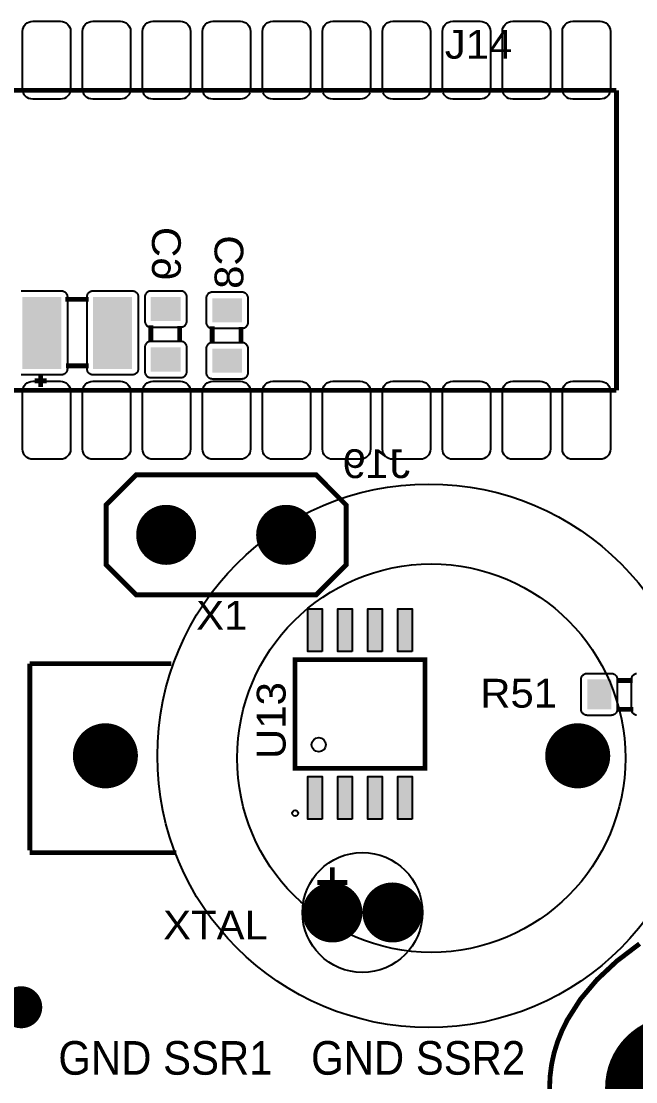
# Model space of a CAD drawing. Header units: inches. Extents: x 18.7 to 39.4, y 4.3 to 20.5.
# Drawn here: x 25.442 to 26.794, y 9.195 to 11.527 of the extents above; entities that cross this region are included whole.
import ezdxf

# ---------------------------------------------------------------- set-up
doc = ezdxf.new("R2010")
doc.units = ezdxf.units.IN
doc.header["$MEASUREMENT"] = 0
doc.styles.get("Standard").update_dxf_attribs({"font": 'arial.ttf'})

# ---------------------------------------------------------------- blocks, each defined once
blk = doc.blocks.new('RPAD')
blk.add_trace([(-0.5, -0.5), (-0.5, 0.5), (0.5, -0.5), (0.5, 0.5)])
blk = doc.blocks.new('EPAD')
at = {"const_width": 0.5}
blk.add_lwpolyline([(-0.25, 0, 1), (0.25, 0, 1)], format="xyb", close=True, dxfattribs=at)
blk = doc.blocks.new('NextionControlV4')
for points in [[(43.5785, 14.3414), (43.5325, 14.3414), (43.529, 14.3418), (43.5258, 14.3428), (43.5229, 14.3443), (43.5204, 14.3464), (43.5183, 14.3489), (43.5168, 14.3518), (43.5158, 14.355), (43.5155, 14.3584), (43.5155, 14.4544), (43.5158, 14.4579), (43.5168, 14.4611), (43.5183, 14.464), (43.5204, 14.4665), (43.5229, 14.4686), (43.5258, 14.4701), (43.529, 14.4711), (43.5325, 14.4714), (43.5785, 14.4714), (43.5819, 14.4711), (43.5851, 14.4701), (43.588, 14.4686), (43.5905, 14.4665), (43.5926, 14.464), (43.5941, 14.4611), (43.5951, 14.4579), (43.5955, 14.4544), (43.5955, 14.3584), (43.5951, 14.355), (43.5941, 14.3518), (43.5926, 14.3489), (43.5905, 14.3464), (43.588, 14.3443), (43.5851, 14.3428), (43.5819, 14.3418), (43.5785, 14.3414)], [(43.6785, 14.3414), (43.6325, 14.3414), (43.629, 14.3418), (43.6258, 14.3428), (43.6229, 14.3443), (43.6204, 14.3464), (43.6183, 14.3489), (43.6168, 14.3518), (43.6158, 14.355), (43.6155, 14.3584), (43.6155, 14.4544), (43.6158, 14.4579), (43.6168, 14.4611), (43.6183, 14.464), (43.6204, 14.4665), (43.6229, 14.4686), (43.6258, 14.4701), (43.629, 14.4711), (43.6325, 14.4714), (43.6785, 14.4714), (43.6819, 14.4711), (43.6851, 14.4701), (43.688, 14.4686), (43.6905, 14.4665), (43.6926, 14.464), (43.6941, 14.4611), (43.6951, 14.4579), (43.6955, 14.4544), (43.6955, 14.3584), (43.6951, 14.355), (43.6941, 14.3518), (43.6926, 14.3489), (43.6905, 14.3464), (43.688, 14.3443), (43.6851, 14.3428), (43.6819, 14.3418), (43.6785, 14.3414)], [(43.7785, 14.3414), (43.7325, 14.3414), (43.729, 14.3418), (43.7258, 14.3428), (43.7229, 14.3443), (43.7204, 14.3464), (43.7183, 14.3489), (43.7168, 14.3518), (43.7158, 14.355), (43.7155, 14.3584), (43.7155, 14.4544), (43.7158, 14.4579), (43.7168, 14.4611), (43.7183, 14.464), (43.7204, 14.4665), (43.7229, 14.4686), (43.7258, 14.4701), (43.729, 14.4711), (43.7325, 14.4714), (43.7785, 14.4714), (43.7819, 14.4711), (43.7851, 14.4701), (43.788, 14.4686), (43.7905, 14.4665), (43.7926, 14.464), (43.7941, 14.4611), (43.7951, 14.4579), (43.7955, 14.4544), (43.7955, 14.3584), (43.7951, 14.355), (43.7941, 14.3518), (43.7926, 14.3489), (43.7905, 14.3464), (43.788, 14.3443), (43.7851, 14.3428), (43.7819, 14.3418), (43.7785, 14.3414)], [(43.8785, 14.3414), (43.8325, 14.3414), (43.829, 14.3418), (43.8258, 14.3428), (43.8229, 14.3443), (43.8204, 14.3464), (43.8183, 14.3489), (43.8168, 14.3518), (43.8158, 14.355), (43.8155, 14.3584), (43.8155, 14.4544), (43.8158, 14.4579), (43.8168, 14.4611), (43.8183, 14.464), (43.8204, 14.4665), (43.8229, 14.4686), (43.8258, 14.4701), (43.829, 14.4711), (43.8325, 14.4714), (43.8785, 14.4714), (43.8819, 14.4711), (43.8851, 14.4701), (43.888, 14.4686), (43.8905, 14.4665), (43.8926, 14.464), (43.8941, 14.4611), (43.8951, 14.4579), (43.8955, 14.4544), (43.8955, 14.3584), (43.8951, 14.355), (43.8941, 14.3518), (43.8926, 14.3489), (43.8905, 14.3464), (43.888, 14.3443), (43.8851, 14.3428), (43.8819, 14.3418), (43.8785, 14.3414)], [(43.9785, 14.3414), (43.9325, 14.3414), (43.929, 14.3418), (43.9258, 14.3428), (43.9229, 14.3443), (43.9204, 14.3464), (43.9183, 14.3489), (43.9168, 14.3518), (43.9158, 14.355), (43.9155, 14.3584), (43.9155, 14.4544), (43.9158, 14.4579), (43.9168, 14.4611), (43.9183, 14.464), (43.9204, 14.4665), (43.9229, 14.4686), (43.9258, 14.4701), (43.929, 14.4711), (43.9325, 14.4714), (43.9785, 14.4714), (43.9819, 14.4711), (43.9851, 14.4701), (43.988, 14.4686), (43.9905, 14.4665), (43.9926, 14.464), (43.9941, 14.4611), (43.9951, 14.4579), (43.9955, 14.4544), (43.9955, 14.3584), (43.9951, 14.355), (43.9941, 14.3518), (43.9926, 14.3489), (43.9905, 14.3464), (43.988, 14.3443), (43.9851, 14.3428), (43.9819, 14.3418), (43.9785, 14.3414)], [(44.0785, 14.3414), (44.0325, 14.3414), (44.029, 14.3418), (44.0258, 14.3428), (44.0229, 14.3443), (44.0204, 14.3464), (44.0183, 14.3489), (44.0168, 14.3518), (44.0158, 14.355), (44.0155, 14.3584), (44.0155, 14.4544), (44.0158, 14.4579), (44.0168, 14.4611), (44.0183, 14.464), (44.0204, 14.4665), (44.0229, 14.4686), (44.0258, 14.4701), (44.029, 14.4711), (44.0325, 14.4714), (44.0785, 14.4714), (44.0819, 14.4711), (44.0851, 14.4701), (44.088, 14.4686), (44.0905, 14.4665), (44.0926, 14.464), (44.0941, 14.4611), (44.0951, 14.4579), (44.0955, 14.4544), (44.0955, 14.3584), (44.0951, 14.355), (44.0941, 14.3518), (44.0926, 14.3489), (44.0905, 14.3464), (44.088, 14.3443), (44.0851, 14.3428), (44.0819, 14.3418), (44.0785, 14.3414)], [(44.1785, 14.3414), (44.1325, 14.3414), (44.129, 14.3418), (44.1258, 14.3428), (44.1229, 14.3443), (44.1204, 14.3464), (44.1183, 14.3489), (44.1168, 14.3518), (44.1158, 14.355), (44.1155, 14.3584), (44.1155, 14.4544), (44.1158, 14.4579), (44.1168, 14.4611), (44.1183, 14.464), (44.1204, 14.4665), (44.1229, 14.4686), (44.1258, 14.4701), (44.129, 14.4711), (44.1325, 14.4714), (44.1785, 14.4714), (44.1819, 14.4711), (44.1851, 14.4701), (44.188, 14.4686), (44.1905, 14.4665), (44.1926, 14.464), (44.1941, 14.4611), (44.1951, 14.4579), (44.1955, 14.4544), (44.1955, 14.3584), (44.1951, 14.355), (44.1941, 14.3518), (44.1926, 14.3489), (44.1905, 14.3464), (44.188, 14.3443), (44.1851, 14.3428), (44.1819, 14.3418), (44.1785, 14.3414)], [(44.2785, 14.3414), (44.2325, 14.3414), (44.229, 14.3418), (44.2258, 14.3428), (44.2229, 14.3443), (44.2204, 14.3464), (44.2183, 14.3489), (44.2168, 14.3518), (44.2158, 14.355), (44.2155, 14.3584), (44.2155, 14.4544), (44.2158, 14.4579), (44.2168, 14.4611), (44.2183, 14.464), (44.2204, 14.4665), (44.2229, 14.4686), (44.2258, 14.4701), (44.229, 14.4711), (44.2325, 14.4714), (44.2785, 14.4714), (44.2819, 14.4711), (44.2851, 14.4701), (44.288, 14.4686), (44.2905, 14.4665), (44.2926, 14.464), (44.2941, 14.4611), (44.2951, 14.4579), (44.2955, 14.4544), (44.2955, 14.3584), (44.2951, 14.355), (44.2941, 14.3518), (44.2926, 14.3489), (44.2905, 14.3464), (44.288, 14.3443), (44.2851, 14.3428), (44.2819, 14.3418), (44.2785, 14.3414)], [(44.3785, 14.3414), (44.3325, 14.3414), (44.329, 14.3418), (44.3258, 14.3428), (44.3229, 14.3443), (44.3204, 14.3464), (44.3183, 14.3489), (44.3168, 14.3518), (44.3158, 14.355), (44.3155, 14.3584), (44.3155, 14.4544), (44.3158, 14.4579), (44.3168, 14.4611), (44.3183, 14.464), (44.3204, 14.4665), (44.3229, 14.4686), (44.3258, 14.4701), (44.329, 14.4711), (44.3325, 14.4714), (44.3785, 14.4714), (44.3819, 14.4711), (44.3851, 14.4701), (44.388, 14.4686), (44.3905, 14.4665), (44.3926, 14.464), (44.3941, 14.4611), (44.3951, 14.4579), (44.3955, 14.4544), (44.3955, 14.3584), (44.3951, 14.355), (44.3941, 14.3518), (44.3926, 14.3489), (44.3905, 14.3464), (44.388, 14.3443), (44.3851, 14.3428), (44.3819, 14.3418), (44.3785, 14.3414)], [(44.4785, 14.3414), (44.4325, 14.3414), (44.429, 14.3418), (44.4258, 14.3428), (44.4229, 14.3443), (44.4204, 14.3464), (44.4183, 14.3489), (44.4168, 14.3518), (44.4158, 14.355), (44.4155, 14.3584), (44.4155, 14.4544), (44.4158, 14.4579), (44.4168, 14.4611), (44.4183, 14.464), (44.4204, 14.4665), (44.4229, 14.4686), (44.4258, 14.4701), (44.429, 14.4711), (44.4325, 14.4714), (44.4785, 14.4714), (44.4819, 14.4711), (44.4851, 14.4701), (44.488, 14.4686), (44.4905, 14.4665), (44.4926, 14.464), (44.4941, 14.4611), (44.4951, 14.4579), (44.4955, 14.4544), (44.4955, 14.3584), (44.4951, 14.355), (44.4941, 14.3518), (44.4926, 14.3489), (44.4905, 14.3464), (44.488, 14.3443), (44.4851, 14.3428), (44.4819, 14.3418), (44.4785, 14.3414)], [(43.6981, 13.8821), (43.6331, 13.8821), (43.632, 13.8822), (43.631, 13.8823), (43.6301, 13.8826), (43.6291, 13.8829), (43.6283, 13.8833), (43.6274, 13.8838), (43.6267, 13.8844), (43.626, 13.885), (43.6253, 13.8857), (43.6248, 13.8865), (43.6243, 13.8873), (43.6239, 13.8882), (43.6235, 13.8891), (43.6233, 13.8901), (43.6231, 13.8911), (43.6231, 13.8921), (43.6231, 14.0121), (43.6231, 14.0132), (43.6233, 14.0142), (43.6235, 14.0151), (43.6239, 14.016), (43.6243, 14.0169), (43.6248, 14.0177), (43.6253, 14.0185), (43.626, 14.0192), (43.6267, 14.0199), (43.6274, 14.0204), (43.6283, 14.0209), (43.6291, 14.0213), (43.6301, 14.0217), (43.631, 14.0219), (43.632, 14.0221), (43.6331, 14.0221), (43.6981, 14.0221), (43.6991, 14.0221), (43.7001, 14.0219), (43.7011, 14.0217), (43.702, 14.0213), (43.7029, 14.0209), (43.7037, 14.0204), (43.7045, 14.0199), (43.7052, 14.0192), (43.7058, 14.0185), (43.7064, 14.0177), (43.7069, 14.0169), (43.7073, 14.016), (43.7076, 14.0151), (43.7079, 14.0142), (43.708, 14.0132), (43.7081, 14.0121), (43.7081, 13.8921), (43.708, 13.8911), (43.7079, 13.8901), (43.7076, 13.8891), (43.7073, 13.8882), (43.7069, 13.8873), (43.7064, 13.8865), (43.7058, 13.8857), (43.7052, 13.885), (43.7045, 13.8844), (43.7037, 13.8838), (43.7029, 13.8833), (43.702, 13.8829), (43.7011, 13.8826), (43.7001, 13.8823), (43.6991, 13.8822), (43.6981, 13.8821)], [(43.7892, 13.9717), (43.7892, 14.0117), (43.7892, 14.0127), (43.789, 14.0138), (43.7888, 14.0147), (43.7885, 14.0156), (43.7881, 14.0165), (43.7876, 14.0173), (43.787, 14.0181), (43.7864, 14.0188), (43.7856, 14.0195), (43.7849, 14.02), (43.7841, 14.0205), (43.7832, 14.0209), (43.7823, 14.0213), (43.7813, 14.0215), (43.7803, 14.0217), (43.7792, 14.0217), (43.7292, 14.0217), (43.7282, 14.0217), (43.7272, 14.0215), (43.7262, 14.0213), (43.7253, 14.0209), (43.7244, 14.0205), (43.7236, 14.02), (43.7228, 14.0195), (43.7221, 14.0188), (43.7215, 14.0181), (43.7209, 14.0173), (43.7204, 14.0165), (43.72, 14.0156), (43.7197, 14.0147), (43.7194, 14.0138), (43.7193, 14.0127), (43.7192, 14.0117), (43.7192, 13.9717), (43.7193, 13.9707), (43.7194, 13.9697), (43.7197, 13.9687), (43.72, 13.9678), (43.7204, 13.9669), (43.7209, 13.9661), (43.7215, 13.9653), (43.7221, 13.9646), (43.7228, 13.964), (43.7236, 13.9634), (43.7244, 13.9629), (43.7253, 13.9625), (43.7262, 13.9622), (43.7272, 13.9619), (43.7282, 13.9618), (43.7292, 13.9617), (43.7792, 13.9617), (43.7803, 13.9618), (43.7813, 13.9619), (43.7823, 13.9622), (43.7832, 13.9625), (43.7841, 13.9629), (43.7849, 13.9634), (43.7856, 13.964), (43.7864, 13.9646), (43.787, 13.9653), (43.7876, 13.9661), (43.7881, 13.9669), (43.7885, 13.9678), (43.7888, 13.9687), (43.789, 13.9697), (43.7892, 13.9707), (43.7892, 13.9717)], [(43.8915, 13.9697), (43.8915, 14.0097), (43.8914, 14.0107), (43.8913, 14.0118), (43.891, 14.0127), (43.8907, 14.0136), (43.8903, 14.0145), (43.8898, 14.0153), (43.8892, 14.0161), (43.8886, 14.0168), (43.8879, 14.0175), (43.8871, 14.018), (43.8863, 14.0185), (43.8854, 14.0189), (43.8845, 14.0193), (43.8835, 14.0195), (43.8825, 14.0197), (43.8815, 14.0197), (43.8315, 14.0197), (43.8304, 14.0197), (43.8294, 14.0195), (43.8285, 14.0193), (43.8275, 14.0189), (43.8267, 14.0185), (43.8258, 14.018), (43.8251, 14.0175), (43.8244, 14.0168), (43.8237, 14.0161), (43.8232, 14.0153), (43.8227, 14.0145), (43.8222, 14.0136), (43.8219, 14.0127), (43.8217, 14.0118), (43.8215, 14.0107), (43.8215, 14.0097), (43.8215, 13.9697), (43.8215, 13.9687), (43.8217, 13.9677), (43.8219, 13.9667), (43.8222, 13.9658), (43.8227, 13.9649), (43.8232, 13.9641), (43.8237, 13.9633), (43.8244, 13.9626), (43.8251, 13.962), (43.8258, 13.9614), (43.8267, 13.9609), (43.8275, 13.9605), (43.8285, 13.9602), (43.8294, 13.9599), (43.8304, 13.9598), (43.8315, 13.9597), (43.8815, 13.9597), (43.8825, 13.9598), (43.8835, 13.9599), (43.8845, 13.9602), (43.8854, 13.9605), (43.8863, 13.9609), (43.8871, 13.9614), (43.8879, 13.962), (43.8886, 13.9626), (43.8892, 13.9633), (43.8898, 13.9641), (43.8903, 13.9649), (43.8907, 13.9658), (43.891, 13.9667), (43.8913, 13.9677), (43.8914, 13.9687), (43.8915, 13.9697)], [(43.7892, 13.8877), (43.7892, 13.9277), (43.7892, 13.9287), (43.789, 13.9298), (43.7888, 13.9307), (43.7885, 13.9316), (43.7881, 13.9325), (43.7876, 13.9333), (43.787, 13.9341), (43.7864, 13.9348), (43.7856, 13.9355), (43.7849, 13.936), (43.7841, 13.9365), (43.7832, 13.9369), (43.7823, 13.9373), (43.7813, 13.9375), (43.7803, 13.9377), (43.7792, 13.9377), (43.7292, 13.9377), (43.7282, 13.9377), (43.7272, 13.9375), (43.7262, 13.9373), (43.7253, 13.9369), (43.7244, 13.9365), (43.7236, 13.936), (43.7228, 13.9355), (43.7221, 13.9348), (43.7215, 13.9341), (43.7209, 13.9333), (43.7204, 13.9325), (43.72, 13.9316), (43.7197, 13.9307), (43.7194, 13.9298), (43.7193, 13.9287), (43.7192, 13.9277), (43.7192, 13.8877), (43.7193, 13.8867), (43.7194, 13.8857), (43.7197, 13.8847), (43.72, 13.8838), (43.7204, 13.8829), (43.7209, 13.8821), (43.7215, 13.8813), (43.7221, 13.8806), (43.7228, 13.88), (43.7236, 13.8794), (43.7244, 13.8789), (43.7253, 13.8785), (43.7262, 13.8782), (43.7272, 13.8779), (43.7282, 13.8778), (43.7292, 13.8777), (43.7792, 13.8777), (43.7803, 13.8778), (43.7813, 13.8779), (43.7823, 13.8782), (43.7832, 13.8785), (43.7841, 13.8789), (43.7849, 13.8794), (43.7856, 13.88), (43.7864, 13.8806), (43.787, 13.8813), (43.7876, 13.8821), (43.7881, 13.8829), (43.7885, 13.8838), (43.7888, 13.8847), (43.789, 13.8857), (43.7892, 13.8867), (43.7892, 13.8877)], [(43.8915, 13.8857), (43.8915, 13.9257), (43.8914, 13.9267), (43.8913, 13.9278), (43.891, 13.9287), (43.8907, 13.9296), (43.8903, 13.9305), (43.8898, 13.9313), (43.8892, 13.9321), (43.8886, 13.9328), (43.8879, 13.9335), (43.8871, 13.934), (43.8863, 13.9345), (43.8854, 13.9349), (43.8845, 13.9353), (43.8835, 13.9355), (43.8825, 13.9357), (43.8815, 13.9357), (43.8315, 13.9357), (43.8304, 13.9357), (43.8294, 13.9355), (43.8285, 13.9353), (43.8275, 13.9349), (43.8267, 13.9345), (43.8258, 13.934), (43.8251, 13.9335), (43.8244, 13.9328), (43.8237, 13.9321), (43.8232, 13.9313), (43.8227, 13.9305), (43.8222, 13.9296), (43.8219, 13.9287), (43.8217, 13.9278), (43.8215, 13.9267), (43.8215, 13.9257), (43.8215, 13.8857), (43.8215, 13.8847), (43.8217, 13.8837), (43.8219, 13.8827), (43.8222, 13.8818), (43.8227, 13.8809), (43.8232, 13.8801), (43.8237, 13.8793), (43.8244, 13.8786), (43.8251, 13.878), (43.8258, 13.8774), (43.8267, 13.8769), (43.8275, 13.8765), (43.8285, 13.8762), (43.8294, 13.8759), (43.8304, 13.8758), (43.8315, 13.8757), (43.8815, 13.8757), (43.8825, 13.8758), (43.8835, 13.8759), (43.8845, 13.8762), (43.8854, 13.8765), (43.8863, 13.8769), (43.8871, 13.8774), (43.8879, 13.878), (43.8886, 13.8786), (43.8892, 13.8793), (43.8898, 13.8801), (43.8903, 13.8809), (43.8907, 13.8818), (43.891, 13.8827), (43.8913, 13.8837), (43.8914, 13.8847), (43.8915, 13.8857)], [(43.5325, 13.8714), (43.5785, 13.8714), (43.5819, 13.8711), (43.5851, 13.8701), (43.588, 13.8686), (43.5905, 13.8665), (43.5926, 13.864), (43.5941, 13.8611), (43.5951, 13.8579), (43.5955, 13.8544), (43.5955, 13.7584), (43.5951, 13.755), (43.5941, 13.7518), (43.5926, 13.7489), (43.5905, 13.7464), (43.588, 13.7443), (43.5851, 13.7428), (43.5819, 13.7418), (43.5785, 13.7414), (43.5325, 13.7414), (43.529, 13.7418), (43.5258, 13.7428), (43.5229, 13.7443), (43.5204, 13.7464), (43.5183, 13.7489), (43.5168, 13.7518), (43.5158, 13.755), (43.5155, 13.7584), (43.5155, 13.8544), (43.5158, 13.8579), (43.5168, 13.8611), (43.5183, 13.864), (43.5204, 13.8665), (43.5229, 13.8686), (43.5258, 13.8701), (43.529, 13.8711), (43.5325, 13.8714)], [(43.6325, 13.8714), (43.6785, 13.8714), (43.6819, 13.8711), (43.6851, 13.8701), (43.688, 13.8686), (43.6905, 13.8665), (43.6926, 13.864), (43.6941, 13.8611), (43.6951, 13.8579), (43.6955, 13.8544), (43.6955, 13.7584), (43.6951, 13.755), (43.6941, 13.7518), (43.6926, 13.7489), (43.6905, 13.7464), (43.688, 13.7443), (43.6851, 13.7428), (43.6819, 13.7418), (43.6785, 13.7414), (43.6325, 13.7414), (43.629, 13.7418), (43.6258, 13.7428), (43.6229, 13.7443), (43.6204, 13.7464), (43.6183, 13.7489), (43.6168, 13.7518), (43.6158, 13.755), (43.6155, 13.7584), (43.6155, 13.8544), (43.6158, 13.8579), (43.6168, 13.8611), (43.6183, 13.864), (43.6204, 13.8665), (43.6229, 13.8686), (43.6258, 13.8701), (43.629, 13.8711), (43.6325, 13.8714)], [(43.7325, 13.8714), (43.7785, 13.8714), (43.7819, 13.8711), (43.7851, 13.8701), (43.788, 13.8686), (43.7905, 13.8665), (43.7926, 13.864), (43.7941, 13.8611), (43.7951, 13.8579), (43.7955, 13.8544), (43.7955, 13.7584), (43.7951, 13.755), (43.7941, 13.7518), (43.7926, 13.7489), (43.7905, 13.7464), (43.788, 13.7443), (43.7851, 13.7428), (43.7819, 13.7418), (43.7785, 13.7414), (43.7325, 13.7414), (43.729, 13.7418), (43.7258, 13.7428), (43.7229, 13.7443), (43.7204, 13.7464), (43.7183, 13.7489), (43.7168, 13.7518), (43.7158, 13.755), (43.7155, 13.7584), (43.7155, 13.8544), (43.7158, 13.8579), (43.7168, 13.8611), (43.7183, 13.864), (43.7204, 13.8665), (43.7229, 13.8686), (43.7258, 13.8701), (43.729, 13.8711), (43.7325, 13.8714)], [(43.8325, 13.8714), (43.8785, 13.8714), (43.8819, 13.8711), (43.8851, 13.8701), (43.888, 13.8686), (43.8905, 13.8665), (43.8926, 13.864), (43.8941, 13.8611), (43.8951, 13.8579), (43.8955, 13.8544), (43.8955, 13.7584), (43.8951, 13.755), (43.8941, 13.7518), (43.8926, 13.7489), (43.8905, 13.7464), (43.888, 13.7443), (43.8851, 13.7428), (43.8819, 13.7418), (43.8785, 13.7414), (43.8325, 13.7414), (43.829, 13.7418), (43.8258, 13.7428), (43.8229, 13.7443), (43.8204, 13.7464), (43.8183, 13.7489), (43.8168, 13.7518), (43.8158, 13.755), (43.8155, 13.7584), (43.8155, 13.8544), (43.8158, 13.8579), (43.8168, 13.8611), (43.8183, 13.864), (43.8204, 13.8665), (43.8229, 13.8686), (43.8258, 13.8701), (43.829, 13.8711), (43.8325, 13.8714)], [(43.9325, 13.8714), (43.9785, 13.8714), (43.9819, 13.8711), (43.9851, 13.8701), (43.988, 13.8686), (43.9905, 13.8665), (43.9926, 13.864), (43.9941, 13.8611), (43.9951, 13.8579), (43.9955, 13.8544), (43.9955, 13.7584), (43.9951, 13.755), (43.9941, 13.7518), (43.9926, 13.7489), (43.9905, 13.7464), (43.988, 13.7443), (43.9851, 13.7428), (43.9819, 13.7418), (43.9785, 13.7414), (43.9325, 13.7414), (43.929, 13.7418), (43.9258, 13.7428), (43.9229, 13.7443), (43.9204, 13.7464), (43.9183, 13.7489), (43.9168, 13.7518), (43.9158, 13.755), (43.9155, 13.7584), (43.9155, 13.8544), (43.9158, 13.8579), (43.9168, 13.8611), (43.9183, 13.864), (43.9204, 13.8665), (43.9229, 13.8686), (43.9258, 13.8701), (43.929, 13.8711), (43.9325, 13.8714)], [(44.0325, 13.8714), (44.0785, 13.8714), (44.0819, 13.8711), (44.0851, 13.8701), (44.088, 13.8686), (44.0905, 13.8665), (44.0926, 13.864), (44.0941, 13.8611), (44.0951, 13.8579), (44.0955, 13.8544), (44.0955, 13.7584), (44.0951, 13.755), (44.0941, 13.7518), (44.0926, 13.7489), (44.0905, 13.7464), (44.088, 13.7443), (44.0851, 13.7428), (44.0819, 13.7418), (44.0785, 13.7414), (44.0325, 13.7414), (44.029, 13.7418), (44.0258, 13.7428), (44.0229, 13.7443), (44.0204, 13.7464), (44.0183, 13.7489), (44.0168, 13.7518), (44.0158, 13.755), (44.0155, 13.7584), (44.0155, 13.8544), (44.0158, 13.8579), (44.0168, 13.8611), (44.0183, 13.864), (44.0204, 13.8665), (44.0229, 13.8686), (44.0258, 13.8701), (44.029, 13.8711), (44.0325, 13.8714)], [(44.1325, 13.8714), (44.1785, 13.8714), (44.1819, 13.8711), (44.1851, 13.8701), (44.188, 13.8686), (44.1905, 13.8665), (44.1926, 13.864), (44.1941, 13.8611), (44.1951, 13.8579), (44.1955, 13.8544), (44.1955, 13.7584), (44.1951, 13.755), (44.1941, 13.7518), (44.1926, 13.7489), (44.1905, 13.7464), (44.188, 13.7443), (44.1851, 13.7428), (44.1819, 13.7418), (44.1785, 13.7414), (44.1325, 13.7414), (44.129, 13.7418), (44.1258, 13.7428), (44.1229, 13.7443), (44.1204, 13.7464), (44.1183, 13.7489), (44.1168, 13.7518), (44.1158, 13.755), (44.1155, 13.7584), (44.1155, 13.8544), (44.1158, 13.8579), (44.1168, 13.8611), (44.1183, 13.864), (44.1204, 13.8665), (44.1229, 13.8686), (44.1258, 13.8701), (44.129, 13.8711), (44.1325, 13.8714)], [(44.2325, 13.8714), (44.2785, 13.8714), (44.2819, 13.8711), (44.2851, 13.8701), (44.288, 13.8686), (44.2905, 13.8665), (44.2926, 13.864), (44.2941, 13.8611), (44.2951, 13.8579), (44.2955, 13.8544), (44.2955, 13.7584), (44.2951, 13.755), (44.2941, 13.7518), (44.2926, 13.7489), (44.2905, 13.7464), (44.288, 13.7443), (44.2851, 13.7428), (44.2819, 13.7418), (44.2785, 13.7414), (44.2325, 13.7414), (44.229, 13.7418), (44.2258, 13.7428), (44.2229, 13.7443), (44.2204, 13.7464), (44.2183, 13.7489), (44.2168, 13.7518), (44.2158, 13.755), (44.2155, 13.7584), (44.2155, 13.8544), (44.2158, 13.8579), (44.2168, 13.8611), (44.2183, 13.864), (44.2204, 13.8665), (44.2229, 13.8686), (44.2258, 13.8701), (44.229, 13.8711), (44.2325, 13.8714)], [(44.3325, 13.8714), (44.3785, 13.8714), (44.3819, 13.8711), (44.3851, 13.8701), (44.388, 13.8686), (44.3905, 13.8665), (44.3926, 13.864), (44.3941, 13.8611), (44.3951, 13.8579), (44.3955, 13.8544), (44.3955, 13.7584), (44.3951, 13.755), (44.3941, 13.7518), (44.3926, 13.7489), (44.3905, 13.7464), (44.388, 13.7443), (44.3851, 13.7428), (44.3819, 13.7418), (44.3785, 13.7414), (44.3325, 13.7414), (44.329, 13.7418), (44.3258, 13.7428), (44.3229, 13.7443), (44.3204, 13.7464), (44.3183, 13.7489), (44.3168, 13.7518), (44.3158, 13.755), (44.3155, 13.7584), (44.3155, 13.8544), (44.3158, 13.8579), (44.3168, 13.8611), (44.3183, 13.864), (44.3204, 13.8665), (44.3229, 13.8686), (44.3258, 13.8701), (44.329, 13.8711), (44.3325, 13.8714)], [(44.4325, 13.8714), (44.4785, 13.8714), (44.4819, 13.8711), (44.4851, 13.8701), (44.488, 13.8686), (44.4905, 13.8665), (44.4926, 13.864), (44.4941, 13.8611), (44.4951, 13.8579), (44.4955, 13.8544), (44.4955, 13.7584), (44.4951, 13.755), (44.4941, 13.7518), (44.4926, 13.7489), (44.4905, 13.7464), (44.488, 13.7443), (44.4851, 13.7428), (44.4819, 13.7418), (44.4785, 13.7414), (44.4325, 13.7414), (44.429, 13.7418), (44.4258, 13.7428), (44.4229, 13.7443), (44.4204, 13.7464), (44.4183, 13.7489), (44.4168, 13.7518), (44.4158, 13.755), (44.4155, 13.7584), (44.4155, 13.8544), (44.4158, 13.8579), (44.4168, 13.8611), (44.4183, 13.864), (44.4204, 13.8665), (44.4229, 13.8686), (44.4258, 13.8701), (44.429, 13.8711), (44.4325, 13.8714)], [(44.015, 13.4212), (43.991, 13.4212), (43.991, 13.4922), (44.015, 13.4922), (44.015, 13.4212)], [(44.065, 13.4212), (44.041, 13.4212), (44.041, 13.4922), (44.065, 13.4922), (44.065, 13.4212)], [(44.115, 13.4212), (44.091, 13.4212), (44.091, 13.4922), (44.115, 13.4922), (44.115, 13.4212)], [(44.165, 13.4212), (44.141, 13.4212), (44.141, 13.4922), (44.165, 13.4922), (44.165, 13.4212)], [(44.4567, 13.3847), (44.4967, 13.3847), (44.4978, 13.3847), (44.4988, 13.3846), (44.4997, 13.3843), (44.5006, 13.384), (44.5015, 13.3836), (44.5023, 13.3831), (44.5031, 13.3825), (44.5038, 13.3819), (44.5045, 13.3812), (44.505, 13.3804), (44.5055, 13.3796), (44.5059, 13.3787), (44.5063, 13.3778), (44.5065, 13.3768), (44.5067, 13.3758), (44.5067, 13.3747), (44.5067, 13.3247), (44.5067, 13.3237), (44.5065, 13.3227), (44.5063, 13.3217), (44.5059, 13.3208), (44.5055, 13.3199), (44.505, 13.3191), (44.5045, 13.3183), (44.5038, 13.3176), (44.5031, 13.317), (44.5023, 13.3164), (44.5015, 13.3159), (44.5006, 13.3155), (44.4997, 13.3152), (44.4988, 13.3149), (44.4978, 13.3148), (44.4967, 13.3147), (44.4567, 13.3147), (44.4557, 13.3148), (44.4547, 13.3149), (44.4537, 13.3152), (44.4528, 13.3155), (44.4519, 13.3159), (44.4511, 13.3164), (44.4503, 13.317), (44.4496, 13.3176), (44.449, 13.3183), (44.4484, 13.3191), (44.4479, 13.3199), (44.4475, 13.3208), (44.4472, 13.3217), (44.4469, 13.3227), (44.4468, 13.3237), (44.4467, 13.3247), (44.4467, 13.3747), (44.4468, 13.3758), (44.4469, 13.3768), (44.4472, 13.3778), (44.4475, 13.3787), (44.4479, 13.3796), (44.4484, 13.3804), (44.449, 13.3812), (44.4496, 13.3819), (44.4503, 13.3825), (44.4511, 13.3831), (44.4519, 13.3836), (44.4528, 13.384), (44.4537, 13.3843), (44.4547, 13.3846), (44.4557, 13.3847), (44.4567, 13.3847)], [(44.015, 13.1417), (43.991, 13.1417), (43.991, 13.2127), (44.015, 13.2127), (44.015, 13.1417)], [(44.065, 13.1417), (44.041, 13.1417), (44.041, 13.2127), (44.065, 13.2127), (44.065, 13.1417)], [(44.115, 13.1417), (44.091, 13.1417), (44.091, 13.2127), (44.115, 13.2127), (44.115, 13.1417)], [(44.165, 13.1417), (44.141, 13.1417), (44.141, 13.2127), (44.165, 13.2127), (44.165, 13.1417)]]:
    blk.add_lwpolyline(points, close=True)
for points, const_width in [([(42.5055, 14.3564), (44.5055, 14.3564)], 0.008), ([(42.5055, 14.3564), (44.5055, 14.3564)], 0.008), ([(42.5055, 14.3564), (44.5055, 14.3564)], 0.008), ([(44.5055, 14.3564), (44.5055, 13.8564)], 0.008), ([(44.5055, 14.3564), (44.5055, 13.8564)], 0.008), ([(44.5055, 14.3564), (44.5055, 13.8564)], 0.008), ([(43.6256, 14.0081), (43.5866, 14.0081)], 0.008), ([(43.6256, 14.0081), (43.5866, 14.0081)], 0.008), ([(43.6256, 14.0081), (43.5866, 14.0081)], 0.008), ([(43.7292, 13.9367), (43.7292, 13.9647)], 0.008), ([(43.7292, 13.9367), (43.7292, 13.9647)], 0.008), ([(43.7292, 13.9367), (43.7292, 13.9647)], 0.008), ([(43.7772, 13.9367), (43.7772, 13.9637)], 0.008), ([(43.7772, 13.9367), (43.7772, 13.9637)], 0.008), ([(43.7772, 13.9367), (43.7772, 13.9637)], 0.008), ([(43.8315, 13.9347), (43.8315, 13.9627)], 0.008), ([(43.8315, 13.9347), (43.8315, 13.9627)], 0.008), ([(43.8315, 13.9347), (43.8315, 13.9627)], 0.008), ([(43.8795, 13.9347), (43.8795, 13.9617)], 0.008), ([(43.8795, 13.9347), (43.8795, 13.9617)], 0.008), ([(43.8795, 13.9347), (43.8795, 13.9617)], 0.008), ([(43.6256, 13.8971), (43.5876, 13.8971)], 0.008), ([(43.6256, 13.8971), (43.5876, 13.8971)], 0.008), ([(43.6256, 13.8971), (43.5876, 13.8971)], 0.008), ([(43.5556, 13.8721), (43.5356, 13.8721)], 0.008), ([(43.5556, 13.8721), (43.5356, 13.8721)], 0.008), ([(43.5556, 13.8721), (43.5356, 13.8721)], 0.008), ([(43.5456, 13.8821), (43.5456, 13.8621)], 0.008), ([(43.5456, 13.8821), (43.5456, 13.8621)], 0.008), ([(43.5456, 13.8821), (43.5456, 13.8621)], 0.008), ([(42.5055, 13.8564), (44.5055, 13.8564)], 0.008), ([(42.5055, 13.8564), (44.5055, 13.8564)], 0.008), ([(42.5055, 13.8564), (44.5055, 13.8564)], 0.008), ([(44.0048, 13.5155), (43.7048, 13.5155), (43.6548, 13.5655), (43.6548, 13.6655), (43.7048, 13.7155), (44.0048, 13.7155), (44.0548, 13.6655), (44.0548, 13.5655), (44.0048, 13.5155)], 0.008), ([(44.0048, 13.5155), (43.7048, 13.5155), (43.6548, 13.5655), (43.6548, 13.6655), (43.7048, 13.7155), (44.0048, 13.7155), (44.0548, 13.6655), (44.0548, 13.5655), (44.0048, 13.5155)], 0.008), ([(44.0048, 13.5155), (43.7048, 13.5155), (43.6548, 13.5655), (43.6548, 13.6655), (43.7048, 13.7155), (44.0048, 13.7155), (44.0548, 13.6655), (44.0548, 13.5655), (44.0048, 13.5155)], 0.008), ([(43.7637, 13.4009), (43.5275, 13.4009)], 0.008), ([(43.5275, 13.0898), (43.5275, 13.4009)], 0.008), ([(43.7637, 13.4009), (43.5275, 13.4009)], 0.008), ([(43.5275, 13.0898), (43.5275, 13.4009)], 0.008), ([(43.7637, 13.4009), (43.5275, 13.4009)], 0.008), ([(43.5275, 13.0898), (43.5275, 13.4009)], 0.008), ([(44.1863, 13.2264), (44.1863, 13.4075), (43.9698, 13.4075), (43.9698, 13.2264), (44.1863, 13.2264)], 0.00787), ([(44.1863, 13.2264), (44.1863, 13.4075), (43.9698, 13.4075), (43.9698, 13.2264), (44.1863, 13.2264)], 0.00787), ([(44.1863, 13.2264), (44.1863, 13.4075), (43.9698, 13.4075), (43.9698, 13.2264), (44.1863, 13.2264)], 0.00787), ([(44.5057, 13.3727), (44.5327, 13.3727)], 0.008), ([(44.5057, 13.3727), (44.5327, 13.3727)], 0.008), ([(44.5057, 13.3727), (44.5327, 13.3727)], 0.008), ([(44.5057, 13.3247), (44.5337, 13.3247)], 0.008), ([(44.5057, 13.3247), (44.5337, 13.3247)], 0.008), ([(44.5057, 13.3247), (44.5337, 13.3247)], 0.008), ([(43.5275, 13.0859), (43.7716, 13.0859)], 0.008), ([(43.5275, 13.0859), (43.7716, 13.0859)], 0.008), ([(43.5275, 13.0859), (43.7716, 13.0859)], 0.008), ([(44.032, 13.0612), (44.032, 13.0112)], 0.008), ([(44.032, 13.0612), (44.032, 13.0112)], 0.008), ([(44.032, 13.0612), (44.032, 13.0112)], 0.008), ([(44.5441, 12.9341), (44.5061, 12.9052), (44.4731, 12.8743), (44.4454, 12.8415), (44.4234, 12.8069), (44.4146, 12.789), (44.4073, 12.7707), (44.4015, 12.7521), (44.3974, 12.7331), (44.3949, 12.7138), (44.394, 12.6942), (44.3949, 12.6724), (44.3974, 12.6509), (44.4015, 12.6297), (44.4071, 12.6089), (44.4143, 12.5885), (44.423, 12.5686), (44.4448, 12.53), (44.472, 12.4934), (44.5046, 12.459), (44.542, 12.427)], 0.008), ([(44.5441, 12.9341), (44.5061, 12.9052), (44.4731, 12.8743), (44.4454, 12.8415), (44.4234, 12.8069), (44.4146, 12.789), (44.4073, 12.7707), (44.4015, 12.7521), (44.3974, 12.7331), (44.3949, 12.7138), (44.394, 12.6942), (44.3949, 12.6724), (44.3974, 12.6509), (44.4015, 12.6297), (44.4071, 12.6089), (44.4143, 12.5885), (44.423, 12.5686), (44.4448, 12.53), (44.472, 12.4934), (44.5046, 12.459), (44.542, 12.427)], 0.008), ([(44.5441, 12.9341), (44.5061, 12.9052), (44.4731, 12.8743), (44.4454, 12.8415), (44.4234, 12.8069), (44.4146, 12.789), (44.4073, 12.7707), (44.4015, 12.7521), (44.3974, 12.7331), (44.3949, 12.7138), (44.394, 12.6942), (44.3949, 12.6724), (44.3974, 12.6509), (44.4015, 12.6297), (44.4071, 12.6089), (44.4143, 12.5885), (44.423, 12.5686), (44.4448, 12.53), (44.472, 12.4934), (44.5046, 12.459), (44.542, 12.427)], 0.008), ([(44.007, 13.0362), (44.057, 13.0362)], 0.008), ([(44.007, 13.0362), (44.057, 13.0362)], 0.008), ([(44.007, 13.0362), (44.057, 13.0362)], 0.008)]:
    blk.add_lwpolyline(points, dxfattribs=dict(const_width=const_width))
for points in [[(43.513, 14.0219), (43.514, 14.0221), (43.5151, 14.0221), (43.5801, 14.0221), (43.5811, 14.0221), (43.5821, 14.0219), (43.5831, 14.0217), (43.584, 14.0213), (43.5849, 14.0209), (43.5857, 14.0204), (43.5865, 14.0199), (43.5872, 14.0192), (43.5878, 14.0185), (43.5884, 14.0177), (43.5889, 14.0169), (43.5893, 14.016), (43.5896, 14.0151), (43.5899, 14.0142), (43.59, 14.0132), (43.5901, 14.0121), (43.5901, 13.8921), (43.59, 13.8911), (43.5899, 13.8901), (43.5896, 13.8891), (43.5893, 13.8882), (43.5889, 13.8873), (43.5884, 13.8865), (43.5878, 13.8857), (43.5872, 13.885), (43.5865, 13.8844), (43.5857, 13.8838), (43.5849, 13.8833), (43.584, 13.8829), (43.5831, 13.8826), (43.5821, 13.8823), (43.5811, 13.8822), (43.5801, 13.8821), (43.5801, 13.8821), (43.5151, 13.8821), (43.514, 13.8822), (43.513, 13.8823)], [(44.5387, 13.3149), (44.5377, 13.3152), (44.5368, 13.3155), (44.5359, 13.3159), (44.5351, 13.3164), (44.5343, 13.317), (44.5336, 13.3176), (44.533, 13.3183), (44.5324, 13.3191), (44.5319, 13.3199), (44.5315, 13.3208), (44.5312, 13.3217), (44.5309, 13.3227), (44.5308, 13.3237), (44.5307, 13.3247), (44.5307, 13.3747), (44.5308, 13.3758), (44.5309, 13.3768), (44.5312, 13.3778), (44.5315, 13.3787), (44.5319, 13.3796), (44.5324, 13.3804), (44.533, 13.3812), (44.5336, 13.3819), (44.5343, 13.3825), (44.5351, 13.3831), (44.5359, 13.3836), (44.5368, 13.384), (44.5377, 13.3843), (44.5387, 13.3846)]]:
    blk.add_lwpolyline(points)
for centre, radius in [((44.1929, 13.2473), 0.4528), ((44.1929, 13.2473), 0.4528), ((44.1929, 13.2473), 0.4528), ((44.1968, 13.2434), 0.3236), ((44.1968, 13.2434), 0.3236), ((44.1968, 13.2434), 0.3236), ((44.0091, 13.2658), 0.0118), ((44.0091, 13.2658), 0.0118), ((44.0091, 13.2658), 0.0118), ((43.9698, 13.1516), 0.00492), ((43.9698, 13.1516), 0.00492), ((43.9698, 13.1516), 0.00492), ((44.082, 12.9862), 0.1), ((44.082, 12.9862), 0.1), ((44.082, 12.9862), 0.1)]:
    blk.add_circle(centre, radius)
for p, xscale, yscale, rotation in [((43.5476, 13.9521), 0.065, 0.12, 180), ((43.6656, 13.9521), 0.065, 0.12, 180), ((43.7542, 13.9917), 0.04, 0.05, 270), ((43.8565, 13.9897), 0.04, 0.05, 270), ((43.7542, 13.9077), 0.04, 0.05, 270), ((43.8565, 13.9057), 0.04, 0.05, 270), ((44.003, 13.4567), 0.024, 0.071, 180), ((44.053, 13.4567), 0.024, 0.071, 180), ((44.103, 13.4567), 0.024, 0.071, 180), ((44.153, 13.4567), 0.024, 0.071, 180), ((44.003, 13.1772), 0.024, 0.071, 180), ((44.053, 13.1772), 0.024, 0.071, 180), ((44.103, 13.1772), 0.024, 0.071, 180), ((44.153, 13.1772), 0.024, 0.071, 180)]:
    blk.add_blockref('RPAD', p, dxfattribs=dict(xscale=xscale, yscale=yscale, rotation=rotation))
for name, p, xscale, yscale in [('EPAD', (43.7548, 13.6155), 0.1, 0.1), ('EPAD', (43.9548, 13.6155), 0.1, 0.1), ('RPAD', (44.4767, 13.3497), 0.04, 0.05), ('EPAD', (43.6535, 13.2473), 0.108425, 0.108425), ('EPAD', (44.4409, 13.2473), 0.108425, 0.108425), ('EPAD', (44.032, 12.9862), 0.1, 0.1), ('EPAD', (44.132, 12.9862), 0.1, 0.1), ('EPAD', (43.5132, 12.8283), 0.07, 0.07), ('EPAD', (44.6066, 12.6942), 0.24, 0.24)]:
    blk.add_blockref(name, p, dxfattribs=dict(xscale=xscale, yscale=yscale))
for s, height, width, p in [('J14', 0.048, 1.041667, (44.2194, 14.409)), ('J14', 0.048, 1.041667, (44.2194, 14.409)), ('J14', 0.048, 1.041667, (44.2194, 14.409)), ('X1', 0.048, 1.041667, (43.8048, 13.4575)), ('X1', 0.048, 1.041667, (43.8048, 13.4575)), ('X1', 0.048, 1.041667, (43.8048, 13.4575)), ('R51', 0.048, 1.041667, (44.2784, 13.3276)), ('R51', 0.048, 1.041667, (44.2784, 13.3276)), ('R51', 0.048, 1.041667, (44.2784, 13.3276)), ('XTAL', 0.048, 1.041667, (43.7497, 12.9412)), ('XTAL', 0.048, 1.041667, (43.7497, 12.9412)), ('XTAL', 0.048, 1.041667, (43.7497, 12.9412)), ('GND SSR1', 0.056, 0.892857, (43.5751, 12.7159)), ('GND SSR1', 0.056, 0.892857, (43.5751, 12.7159)), ('GND SSR1', 0.056, 0.892857, (43.5751, 12.7159)), ('GND SSR2', 0.056, 0.892857, (43.9964, 12.7159)), ('GND SSR2', 0.056, 0.892857, (43.9964, 12.7159)), ('GND SSR2', 0.056, 0.892857, (43.9964, 12.7159))]:
    blk.add_text(s, height=height, dxfattribs=dict(width=width)).set_placement(p)
at = {"text_generation_flag": 2, "width": 1.041667}
for s, p in [('C9', (43.7792, 14.1287)), ('C9', (43.7792, 14.1287)), ('C9', (43.7792, 14.1287)), ('C8', (43.8835, 14.1147)), ('C8', (43.8835, 14.1147)), ('C8', (43.8835, 14.1147))]:
    blk.add_text(s, height=0.048, rotation=90, dxfattribs=at).set_placement(p)
blk.add_text('J19', height=0.048, dxfattribs=at).set_placement((44.1616, 13.7101))
blk.add_text('J19', height=0.048, dxfattribs=at).set_placement((44.1616, 13.7101))
blk.add_text('J19', height=0.048, dxfattribs=at).set_placement((44.1616, 13.7101))
at = {"width": 1.041667}
blk.add_text('U13', height=0.048, rotation=90, dxfattribs=at).set_placement((43.9539, 13.242))
blk.add_text('U13', height=0.048, rotation=90, dxfattribs=at).set_placement((43.9539, 13.242))
blk.add_text('U13', height=0.048, rotation=90, dxfattribs=at).set_placement((43.9539, 13.242))

msp = doc.modelspace()

# ---------------------------------------------------------------- block references
at = {"xscale": 1.32, "yscale": 1.32, "zscale": 1.32}
msp.add_blockref('NextionControlV4', (-31.9957, -7.5748), dxfattribs=at)

doc.saveas('drawing.dxf')
